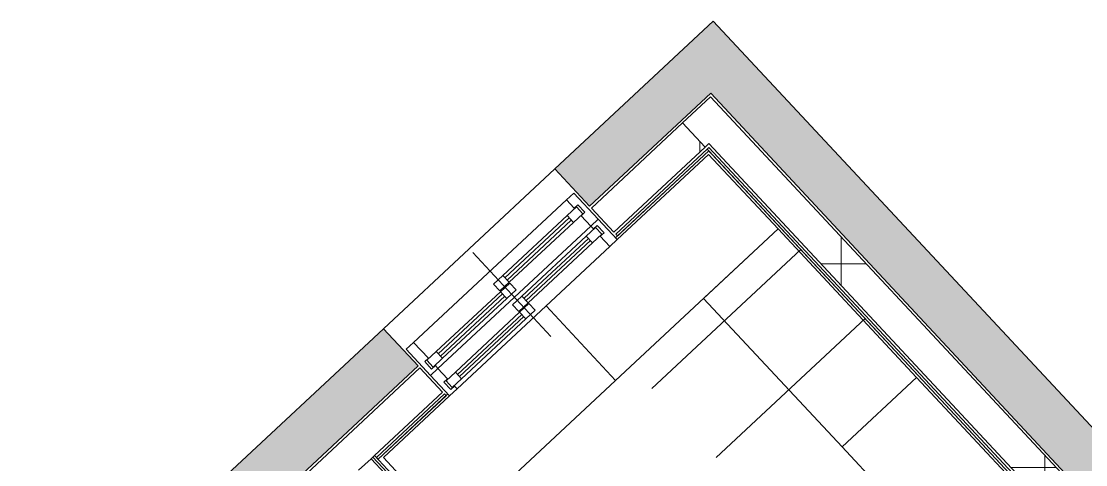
# Model space of a CAD drawing. Header units: millimetres. Extents: x -71377 to 516042, y -145869 to 441446.
# Drawn here: x 209951 to 214130, y 91161 to 92903 of the extents above; entities that cross this region are included whole.
import ezdxf

# ---------------------------------------------------------------- set-up
doc = ezdxf.new("R2010")
doc.units = ezdxf.units.MM
doc.header["$LTSCALE"] = 1000
doc.linetypes.add('_점선_S_', pattern=[1.6, 0.8, -0.8])
for name, color, linetype, lineweight in [('_ A-furn _', 6, 'Continuous', 5), ('A-ele-8', 8, 'Continuous', 5), ('A-fnsh', 5, 'Continuous', 5), ('A-fnsh-4', 4, 'Continuous', 5), ('A-furn', 6, 'Continuous', 5), ('A-glas', 5, 'Continuous', 5), ('A-hat', 251, 'Continuous', 5), ('A-insu', 251, 'Continuous', 5), ('A-wind', 4, 'Continuous', 5), ('A-wind-hdln', 8, 'Continuous', 5), ('A_cwall', 2, 'Continuous', 5), ('A_fnsh-4', 4, 'Continuous', 5), ('AA_발코니선', 4, '_점선_S_', 5)]:
    doc.layers.add(name, color=color, linetype=linetype, lineweight=lineweight)

# ---------------------------------------------------------------- blocks, each defined once
blk = doc.blocks.new('3D_수납가구 - 실선_ 대각선X-2308847-지반층 배치도')
at = {"layer": '_ A-furn _'}
for p, q in [((0, 847.5), (400, 847.5)), ((0, 0), (0, 847.5)), ((400, 847.5), (400, 0)), ((400, 0), (0, 0))]:
    blk.add_line(p, q, dxfattribs=at)
blk = doc.blocks.new('3D_수납가구 - 실선_ 대각선X-2308848-지반층 배치도')
at = {"layer": '_ A-furn _'}
for p, q in [((0, 872.5), (400, 872.5)), ((0, 0), (0, 872.5)), ((400, 490), (400, 0)), ((400, 0), (0, 0))]:
    blk.add_line(p, q, dxfattribs=at)
blk = doc.blocks.new('3D_수납가구 - 실선_ 대각선X-V24-지반층 배치도')
at = {"layer": '_ A-furn _'}
for p, q in [((0, 872.5), (400, 872.5)), ((0, 0), (0, 872.5)), ((400, 872.5), (400, 517.5)), ((400, 0), (0, 0))]:
    blk.add_line(p, q, dxfattribs=at)
blk = doc.blocks.new('3D_수납가구 - 실선_ 대각선X-2308849-지반층 배치도')
at = {"layer": '_ A-furn _'}
for p, q in [((0, 797.5), (400, 797.5)), ((0, 0), (0, 797.5)), ((400, 797.5), (400, 0)), ((400, 0), (0, 0))]:
    blk.add_line(p, q, dxfattribs=at)
blk = doc.blocks.new('미서기창__이중창_ - _A_PW_9X11-2151469-지반층 배치도')
at = {"layer": 'A-glas'}
for p, q in [((25, 96), (370, 96)), ((25, 84), (370, 84)), ((-370, 56), (-25, 56)), ((-370, 44), (-25, 44)), ((25, -14), (370, -14)), ((25, -26), (370, -26)), ((-370, -54), (-25, -54)), ((-370, -66), (-25, -66))]:
    blk.add_line(p, q, dxfattribs=at)
at = {"layer": 'A-wind'}
for p, q in [((-450, 15), (-450, 155)), ((-450, 155), (-410, 155)), ((-410, 155), (-410, 70)), ((410, 155), (450, 155)), ((410, 110), (410, 155)), ((450, 155), (450, 15)), ((-25, 108), (25, 108)), ((-25, 72), (-25, 108)), ((25, 108), (25, 72)), ((370, 108), (420, 108)), ((370, 72), (370, 108)), ((430, 110), (410, 110)), ((420, 108), (420, 72)), ((430, 70), (430, 110)), ((-410, 70), (-430, 70)), ((-430, 70), (-430, 30)), ((-420, 68), (-370, 68)), ((-420, 32), (-420, 68)), ((-370, 68), (-370, 32)), ((25, 72), (-25, 72)), ((-25, 68), (25, 68)), ((-25, 32), (-25, 68)), ((25, 68), (25, 32)), ((420, 72), (370, 72)), ((410, 15), (410, 70)), ((410, 70), (430, 70)), ((-410, 15), (-450, 15)), ((-450, 15), (-450, -95)), ((-430, 30), (-410, 30)), ((-370, 32), (-420, 32)), ((-410, 30), (-410, 15)), ((-410, -40), (-410, 15)), ((25, 32), (-25, 32)), ((450, 15), (410, 15)), ((410, 0), (410, 15)), ((450, 15), (450, -95)), ((-430, -80), (-430, -40)), ((-430, -40), (-410, -40)), ((-25, -2), (25, -2)), ((-25, -38), (-25, -2)), ((25, -38), (-25, -38)), ((25, -2), (25, -38)), ((370, -2), (420, -2)), ((370, -38), (370, -2)), ((420, -38), (370, -38)), ((430, 0), (410, 0)), ((410, -95), (410, -40)), ((410, -40), (430, -40)), ((420, -2), (420, -38)), ((430, -40), (430, 0)), ((-410, -80), (-430, -80)), ((-420, -42), (-370, -42)), ((-420, -78), (-420, -42)), ((-370, -78), (-420, -78)), ((-410, -95), (-410, -80)), ((-370, -42), (-370, -78)), ((-25, -42), (25, -42)), ((-25, -78), (-25, -42)), ((25, -78), (-25, -78)), ((25, -42), (25, -78)), ((-450, -95), (-410, -95)), ((450, -95), (410, -95))]:
    blk.add_line(p, q, dxfattribs=at)
at = {"layer": 'A-wind-hdln'}
for p, q in [((0, 255), (0, -195)), ((-410, 155), (410, 155)), ((25, 108), (370, 108)), ((-370, 68), (-25, 68)), ((25, 72), (370, 72)), ((410, 15), (-410, 15)), ((-370, 32), (-25, 32)), ((25, -2), (370, -2)), ((25, -38), (370, -38)), ((-370, -42), (-25, -42)), ((-370, -78), (-25, -78)), ((410, -95), (-410, -95))]:
    blk.add_line(p, q, dxfattribs=at)
blk = doc.blocks.new('대장2_59A_1층_rvt-8-지반층 배치도')
at = {"layer": 'A-hat'}
h = blk.add_hatch(dxfattribs=at)
h.set_pattern_fill('FP_13', color=256, style=0, pattern_type=2)
h.set_pattern_definition([(0, (-96985.9, -23353.2), (0, 800), []), (90, (-96985.9, -23353.2), (-800, 5e-14), [])])
h.paths.add_polyline_path([(-52915.3, -177315.7), (-51350.2, -175856.2), (-51438.9, -175761.1), (-53004, -177220.6), (-52919.6, -177311)])
h.paths.add_polyline_path([(-50677.4, -175228.8), (-50319, -174894.6), (-50407.7, -174799.5), (-50766, -175133.7)])
at = {"layer": 'A-ele-8'}
for p, q in [((-50670.2, -175236.5), (-50663.7, -175243.4)), ((-51336.6, -175870.8), (-51343.1, -175863.9))]:
    blk.add_line(p, q, dxfattribs=at)
at = {"layer": 'A-fnsh'}
for p, q in [((-50305.4, -174909.2), (-50671, -175250.2)), ((-48897, -176419.5), (-50305.4, -174909.2)), ((-51329.3, -175864), (-51603.5, -176119.8))]:
    blk.add_line(p, q, dxfattribs=at)
at = {"layer": 'A-fnsh-4'}
for p, q in [((-51631.1, -176118.1), (-51680.1, -176163.8)), ((-51088.7, -176685.7), (-51624.1, -176111.6))]:
    blk.add_line(p, q, dxfattribs=at)
at = {"layer": 'A-insu'}
for p, q in [((-50407.7, -174799.5), (-50766, -175133.7)), ((-50319, -174894.6), (-50407.7, -174799.5)), ((-50677.4, -175228.8), (-50319, -174894.6)), ((-50766, -175133.7), (-50677.4, -175228.8)), ((-51438.9, -175761.1), (-52908.9, -177132)), ((-51350.2, -175856.2), (-51438.9, -175761.1)), ((-51617.2, -176105.1), (-51350.2, -175856.2))]:
    blk.add_line(p, q, dxfattribs=at)
at = {"layer": 'A_fnsh-4'}
for p, q in [((-50311.8, -174902.3), (-50670.2, -175236.5)), ((-50663.7, -175243.4), (-50305.4, -174909.2)), ((-50305.4, -174909.2), (-50311.8, -174902.3)), ((-50670.2, -175236.5), (-50663.7, -175243.4)), ((-51343.1, -175863.9), (-51610, -176112.8)), ((-51603.5, -176119.8), (-51336.6, -175870.8)), ((-51336.6, -175870.8), (-51343.1, -175863.9)), ((-51624.1, -176111.6), (-51631.1, -176118.1)), ((-51095.7, -176692.2), (-51631.1, -176118.1)), ((-51617.2, -176105.1), (-51624.1, -176111.6)), ((-51081.8, -176679.3), (-51617.2, -176105.1)), ((-51610, -176112.8), (-51603.5, -176119.8))]:
    blk.add_line(p, q, dxfattribs=at)
at = {"layer": 'AA_발코니선'}
for p, q in [((-49943.9, -175296.8), (-51242.1, -176507.4)), ((-49691.6, -175567.4), (-50990.3, -176778.5))]:
    blk.add_line(p, q, dxfattribs=at)
at = {"layer": 'A-furn'}
for name, p, rotation in [('3D_수납가구 - 실선_ 대각선X-2308848-지반층 배치도', (-50033.1, -175215.9), 133.0000012484761), ('3D_수납가구 - 실선_ 대각선X-2308849-지반층 배치도', (-49781.7, -176071.9), 43.00000124847619), ('3D_수납가구 - 실선_ 대각선X-V24-지반층 배치도', (-50671.2, -175810.9), 133.0000012484761), ('3D_수납가구 - 실선_ 대각선X-2308847-지반층 배치도', (-49203.7, -176691.8), 43.00000124847619)]:
    blk.add_blockref(name, p, dxfattribs=dict(at, rotation=rotation))
at = {"layer": 'A-wind-hdln', "rotation": 43.00000124847599}
blk.add_blockref('미서기창__이중창_ - _A_PW_9X11-2151469-지반층 배치도', (-51058.1, -175495), dxfattribs=at)

msp = doc.modelspace()

# ---------------------------------------------------------------- hatches: boundary and pattern name
at = {"layer": 'A-hat'}
for points in [[(212182.5, 92176.7), (212804.2, 92756.4), (212667.8, 92902.7), (212046.1, 92323), (212134.3, 92228.4)], [(210193.3, 90321.7), (211509.7, 91549.3), (211373.2, 91695.4), (210056.9, 90468)]]:
    msp.add_hatch(color=256, dxfattribs=at).paths.add_polyline_path(points)
h = msp.add_hatch(color=256, dxfattribs=at)
h.paths.add_polyline_path([(218240.1, 86633.9), (218386.4, 86770.3), (217431.6, 87794.2), (217285.3, 87657.8), (217572.1, 87350.3)])
h.paths.add_polyline_path([(217210.3, 87738.3), (217356.5, 87874.7), (212804.2, 92756.4), (212657.9, 92620), (217083.1, 87874.7)])
h = msp.add_hatch(dxfattribs=at)
h.set_pattern_fill('FP_13', color=256, scale=1000, style=0, pattern_type=2)
h.set_pattern_definition([(0, (165969.5, 243949.9), (0, 800), []), (90, (165969.5, 243949.9), (-800, 5e-14), [])])
h.paths.add_polyline_path([(217012.4, 87745.2), (217107.5, 87833.8), (212746.1, 92510.8), (212651, 92422.2), (216152.8, 88666.9)])

# ---------------------------------------------------------------- linework, layer by layer
at = {"layer": 'A-ele-8'}
msp.add_line((211373.3, 91695.6), (212046.1, 92323), dxfattribs=at)
at = {"layer": 'A-insu'}
for p, q in [((212657.4, 92605.9), (212547.7, 92503.6)), ((217196.1, 87738.7), (212657.4, 92605.9)), ((212547.7, 92503.6), (212636.4, 92408.5)), ((212636.4, 92408.5), (212651, 92422.2)), ((212651, 92422.2), (217012.4, 87745.2))]:
    msp.add_line(p, q, dxfattribs=at)
at = {"layer": 'A_cwall'}
for p, q in [((212667.8, 92902.7), (212046.1, 92323)), ((218522.8, 86624), (212667.8, 92902.7)), ((212182.5, 92176.7), (212657.9, 92620)), ((212657.9, 92620), (217210.3, 87738.3)), ((212046.1, 92323), (212182.5, 92176.7)), ((211373.3, 91695.6), (210056.9, 90468)), ((211509.7, 91549.3), (211373.3, 91695.6)), ((210047, 90185.3), (211509.7, 91549.3))]:
    msp.add_line(p, q, dxfattribs=at)
at = {"layer": 'A_fnsh-4'}
for p, q in [((212650.5, 92407.3), (212643.6, 92400.8)), ((212643.6, 92400.8), (216990.6, 87739.2)), ((216997.6, 87745.7), (212650.5, 92407.3))]:
    msp.add_line(p, q, dxfattribs=at)

# ---------------------------------------------------------------- block references
msp.add_blockref('대장2_59A_1층_rvt-8-지반층 배치도', (262955.4, 267303.1))

doc.saveas('drawing.dxf')
